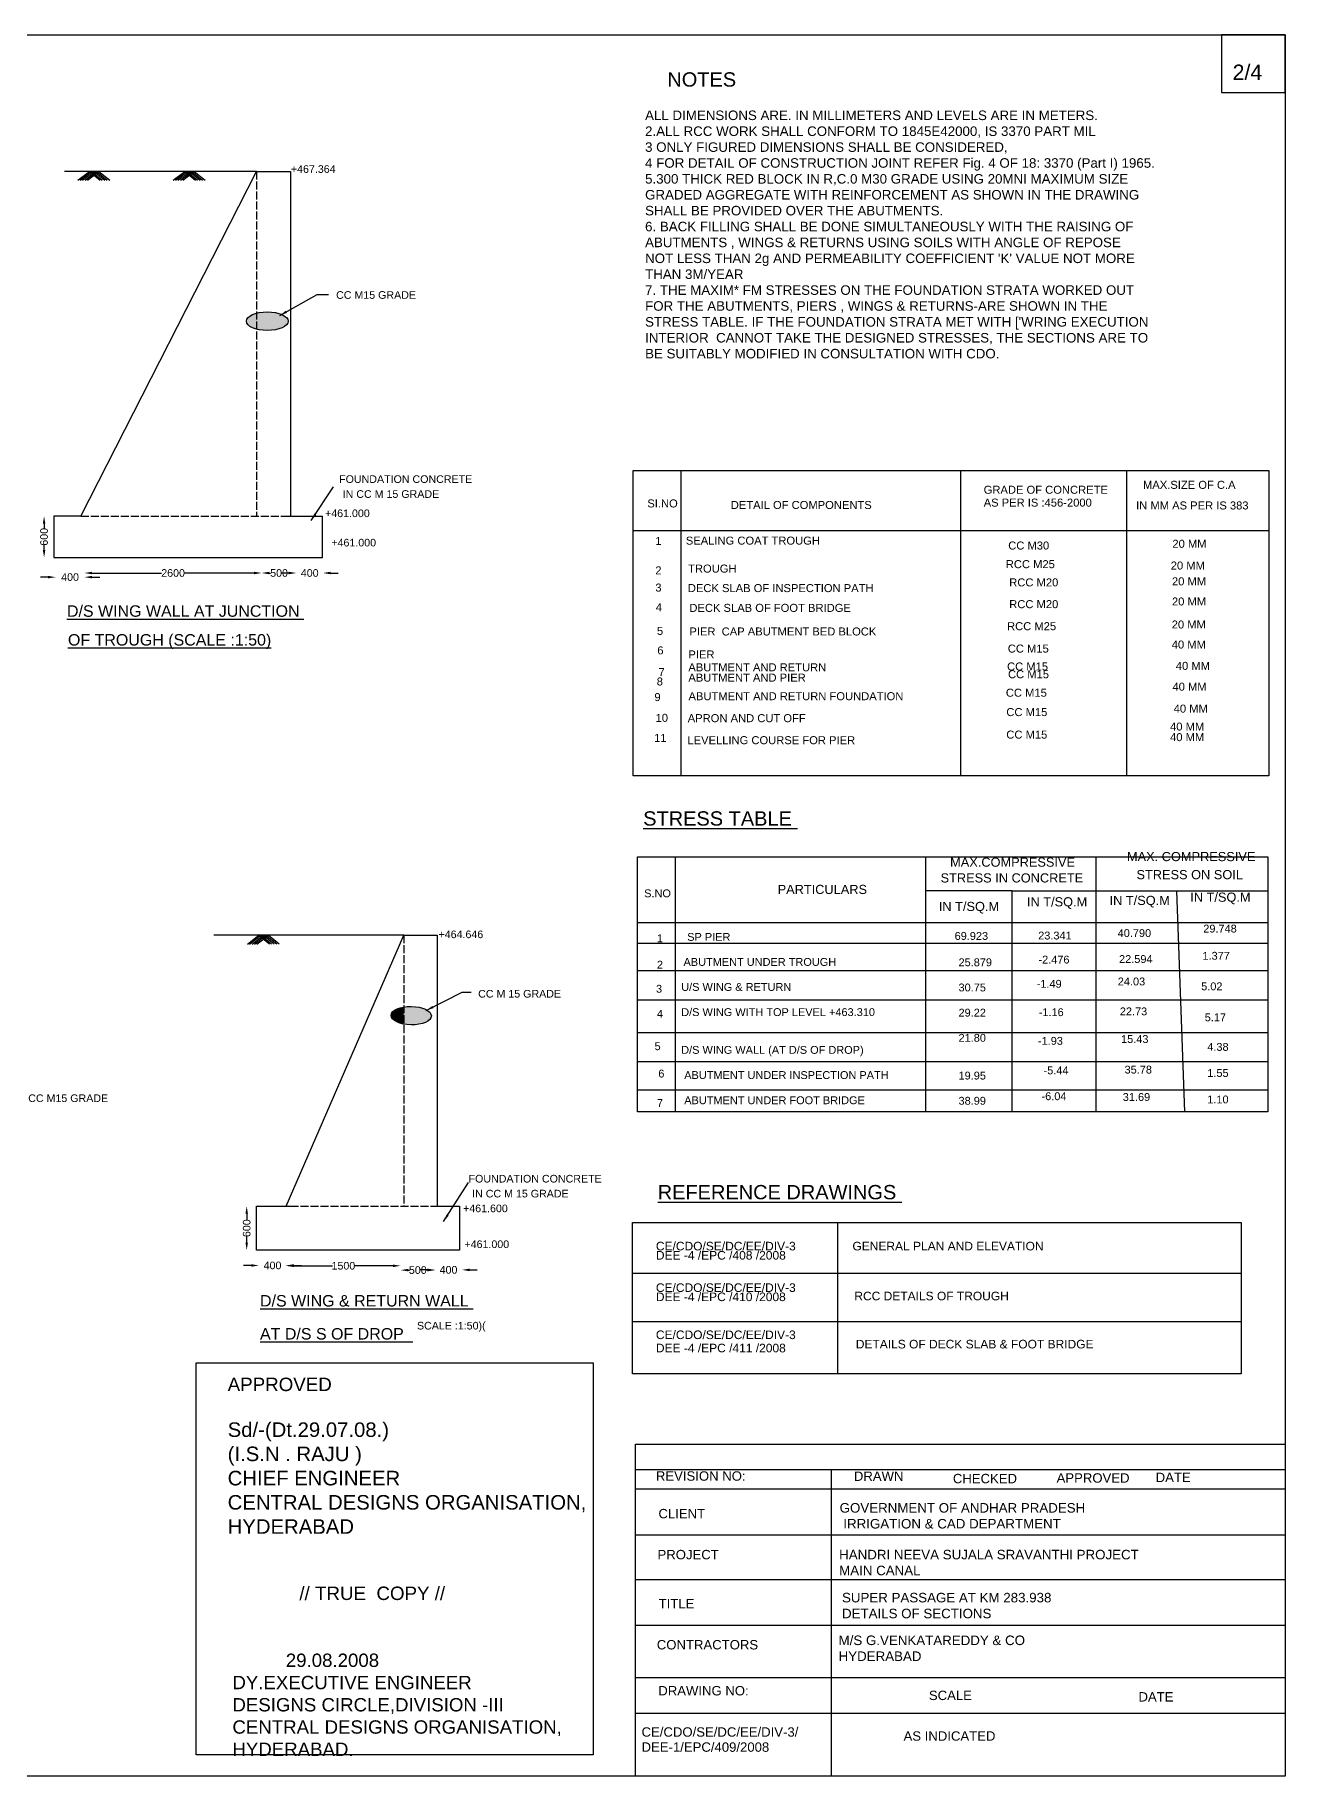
# Model space of a CAD drawing. Header units: millimetres. Extents: x 2521969 to 2670582, y 44348348 to 44439695.
# Drawn here: x 2604996 to 2670582, y 44348348 to 44439695 of the extents above; entities that cross this region are included whole.
import ezdxf

# ---------------------------------------------------------------- set-up
doc = ezdxf.new("R2010")
doc.units = ezdxf.units.MM
doc.header["$MEASUREMENT"] = 0
doc.linetypes.add('ACAD_ISO02W100', pattern=[15, 12, -3])
for name, color, linetype in [('DIMENSION', 7, 'Continuous'), ('DRAWING', 2, 'Continuous'), ('TEXT', 7, 'Continuous')]:
    doc.layers.add(name, color=color, linetype=linetype)
doc.styles.get("Standard").update_dxf_attribs({"font": 'arial.ttf', "height": 400})
doc.dimstyles.get("Standard").update_dxf_attribs({"dimtxt": 400, "dimasz": 400, "dimexe": 0.18, "dimexo": 0.0625, "dimgap": 0.09, "dimtad": 0, "dimdec": 0, "dimzin": 0, "dimdsep": 46, "dimtxsty": 'Standard', "dimcen": 0.09, "dimse1": 1, "dimse2": 1, "dimadec": 0, "dimazin": 0, "dimtfac": 1, "dimtdec": 0, "dimtofl": 0, "dimtmove": 0, "dimatfit": 3, "dimfxl": 1, "dimtolj": 1, "dimtzin": 0, "dimarcsym": 0})
pattern_1 = [(50, (0, 0), (35.86300913, -3.13760675), [3.75, -41.25]), (355, (0, 0), (-6.93756668, 37.609606685), [3, -33]), (100.4514, (2.99, -0.26), (28.925469086, 34.471977103), [3.1870095, -35.0571056]), (46.1842, (0, 10), (53.36205243, -8.275950716), [5.625, -61.875]), (96.6356, (4.447, 9.31), (46.73313528, 48.705893545), [4.7805144, -52.58565]), (351.1842, (0, 10), (46.73309726, 48.705930046), [4.5, -49.5]), (21, (5, 7.5), (29.845352606, -20.130944533), [3.75, -41.25]), (326, (5, 7.5), (12.165766596, 36.257502252), [3, -33]), (71.4514, (7.487, 5.822), (42.01113143, 16.126524835), [3.1870095, -35.0571056]), (37.5, (0, 0), (0.607992766, 16.6446926916), [0, -32.6, 0, -33.5, 0, -33.125]), (7.5, (0, 0), (13.153476872, 19.720585594), [0, -19.1, 0, -31.85, 0, -12.625]), (327.5, (-11.15, 0), (26.6911218086, -1.1277435867), [0, -12.5, 0, -39, 0, -51.75]), (317.5, (-16.15, 0), (29.159308467, 5.005249117), [0, -16.25, 0, -25.9, 0, -36.75])]

# ---------------------------------------------------------------- blocks, each defined once
blk = doc.blocks.new('*D69')
at = {"layer": 'Defpoints', "color": 0, "transparency": 16777216}
for p in [(2605480, 44414445), (2605998, 44414445), (2605998, 44412277)]:
    blk.add_point(p, dxfattribs=at)
at = {"layer": 'DIMENSION', "color": 0, "lineweight": -2, "transparency": 16777216}
for p, q in [((2605480, 44414045), (2605480, 44413804)), ((2605480, 44412677), (2605480, 44412919))]:
    blk.add_line(p, q, dxfattribs=at)
at = {"layer": 'DIMENSION', "color": 0, "transparency": 16777216}
for points in [[(2605414, 44414045), (2605547, 44414045), (2605480, 44414445)], [(2605414, 44412677), (2605547, 44412677), (2605480, 44412277)]]:
    blk.add_solid(points, dxfattribs=at)
at = {"layer": 'DIMENSION', "color": 0, "transparency": 16777216, "insert": (2605480, 44413361), "char_height": 400, "attachment_point": 5, "rotation": 90}
blk.add_mtext('\\A1;600', dxfattribs=at)
blk = doc.blocks.new('*D70')
at = {"layer": 'Defpoints', "color": 0, "transparency": 16777216}
for p in [(2606089, 44411246), (2606089, 44411214), (2607598, 44411214)]:
    blk.add_point(p, dxfattribs=at)
at = {"layer": 'DIMENSION', "color": 0, "lineweight": -2, "transparency": 16777216}
for p, q in [((2605689, 44411246), (2605289, 44411246)), ((2607998, 44411246), (2608398, 44411246))]:
    blk.add_line(p, q, dxfattribs=at)
at = {"layer": 'DIMENSION', "color": 0, "transparency": 16777216}
for points in [[(2605689, 44411313), (2605689, 44411180), (2606089, 44411246)], [(2607998, 44411313), (2607998, 44411180), (2607598, 44411246)]]:
    blk.add_solid(points, dxfattribs=at)
at = {"layer": 'DIMENSION', "color": 0, "transparency": 16777216, "insert": (2606844, 44411246), "char_height": 400, "attachment_point": 5}
blk.add_mtext('\\A1;400', dxfattribs=at)
blk = doc.blocks.new('*D71')
at = {"layer": 'Defpoints', "color": 0, "transparency": 16777216}
for p in [(2607598, 44411246), (2616898, 44411688), (2616898, 44411463)]:
    blk.add_point(p, dxfattribs=at)
at = {"layer": 'DIMENSION', "color": 0, "lineweight": -2, "transparency": 16777216}
for p, q in [((2607998, 44411463), (2611648, 44411463)), ((2616498, 44411463), (2612848, 44411463))]:
    blk.add_line(p, q, dxfattribs=at)
at = {"layer": 'DIMENSION', "color": 0, "transparency": 16777216}
for points in [[(2607998, 44411529), (2607998, 44411396), (2607598, 44411463)], [(2616498, 44411529), (2616498, 44411396), (2616898, 44411463)]]:
    blk.add_solid(points, dxfattribs=at)
at = {"layer": 'DIMENSION', "color": 0, "transparency": 16777216, "insert": (2612248, 44411463), "char_height": 400, "attachment_point": 5}
blk.add_mtext('\\A1;2600', dxfattribs=at)
blk = doc.blocks.new('*D72')
at = {"layer": 'Defpoints', "color": 0, "transparency": 16777216}
for p in [(2616898, 44411463), (2618715, 44411463), (2618715, 44411463)]:
    blk.add_point(p, dxfattribs=at)
at = {"layer": 'DIMENSION', "color": 0, "lineweight": -2, "transparency": 16777216}
for p, q in [((2617298, 44411463), (2617366, 44411463)), ((2618315, 44411463), (2618248, 44411463))]:
    blk.add_line(p, q, dxfattribs=at)
at = {"layer": 'DIMENSION', "color": 0, "transparency": 16777216}
for points in [[(2617298, 44411529), (2617298, 44411396), (2616898, 44411463)], [(2618315, 44411529), (2618315, 44411396), (2618715, 44411463)]]:
    blk.add_solid(points, dxfattribs=at)
at = {"layer": 'DIMENSION', "color": 0, "transparency": 16777216, "insert": (2617807, 44411463), "char_height": 400, "attachment_point": 5}
blk.add_mtext('\\A1;500', dxfattribs=at)
blk = doc.blocks.new('*D73')
at = {"layer": 'Defpoints', "color": 0, "transparency": 16777216}
for p in [(2618715, 44411463), (2620115, 44411463), (2620115, 44411463)]:
    blk.add_point(p, dxfattribs=at)
at = {"layer": 'DIMENSION', "color": 0, "lineweight": -2, "transparency": 16777216}
for p, q in [((2618315, 44411463), (2617915, 44411463)), ((2620515, 44411463), (2620915, 44411463))]:
    blk.add_line(p, q, dxfattribs=at)
at = {"layer": 'DIMENSION', "color": 0, "transparency": 16777216}
for points in [[(2618315, 44411529), (2618315, 44411396), (2618715, 44411463)], [(2620515, 44411529), (2620515, 44411396), (2620115, 44411463)]]:
    blk.add_solid(points, dxfattribs=at)
at = {"layer": 'DIMENSION', "color": 0, "transparency": 16777216, "insert": (2619415, 44411463), "char_height": 400, "attachment_point": 5}
blk.add_mtext('\\A1;400', dxfattribs=at)
blk = doc.blocks.new('*D74')
at = {"layer": 'Defpoints', "color": 0, "transparency": 16777216}
for p in [(2616109, 44378247), (2616621, 44378247), (2616621, 44375939)]:
    blk.add_point(p, dxfattribs=at)
at = {"layer": 'DIMENSION', "color": 0, "lineweight": -2, "transparency": 16777216}
for p, q in [((2616109, 44377847), (2616109, 44377535)), ((2616109, 44376339), (2616109, 44376650))]:
    blk.add_line(p, q, dxfattribs=at)
at = {"layer": 'DIMENSION', "color": 0, "transparency": 16777216}
for points in [[(2616043, 44377847), (2616176, 44377847), (2616109, 44378247)], [(2616043, 44376339), (2616176, 44376339), (2616109, 44375939)]]:
    blk.add_solid(points, dxfattribs=at)
at = {"layer": 'DIMENSION', "color": 0, "transparency": 16777216, "insert": (2616109, 44377093), "char_height": 400, "attachment_point": 5, "rotation": 90}
blk.add_mtext('\\A1;600', dxfattribs=at)
blk = doc.blocks.new('*D75')
at = {"layer": 'Defpoints', "color": 0, "transparency": 16777216}
for p in [(2616746, 44375138), (2616746, 44375048), (2618182, 44375048)]:
    blk.add_point(p, dxfattribs=at)
at = {"layer": 'DIMENSION', "color": 0, "lineweight": -2, "transparency": 16777216}
for p, q in [((2616346, 44375138), (2615946, 44375138)), ((2618582, 44375138), (2618982, 44375138))]:
    blk.add_line(p, q, dxfattribs=at)
at = {"layer": 'DIMENSION', "color": 0, "transparency": 16777216}
for points in [[(2616346, 44375205), (2616346, 44375072), (2616746, 44375138)], [(2618582, 44375205), (2618582, 44375072), (2618182, 44375138)]]:
    blk.add_solid(points, dxfattribs=at)
at = {"layer": 'DIMENSION', "color": 0, "transparency": 16777216, "insert": (2617464, 44375138), "char_height": 400, "attachment_point": 5}
blk.add_mtext('\\A1;400', dxfattribs=at)
blk = doc.blocks.new('*D76')
at = {"layer": 'Defpoints', "color": 0, "transparency": 16777216}
for p in [(2618182, 44375048), (2624180, 44375120), (2624180, 44375048)]:
    blk.add_point(p, dxfattribs=at)
at = {"layer": 'DIMENSION', "color": 0, "lineweight": -2, "transparency": 16777216}
for p, q in [((2618582, 44375120), (2620603, 44375120)), ((2623780, 44375120), (2621758, 44375120))]:
    blk.add_line(p, q, dxfattribs=at)
at = {"layer": 'DIMENSION', "color": 0, "transparency": 16777216}
for points in [[(2618582, 44375187), (2618582, 44375053), (2618182, 44375120)], [(2623780, 44375187), (2623780, 44375053), (2624180, 44375120)]]:
    blk.add_solid(points, dxfattribs=at)
at = {"layer": 'DIMENSION', "color": 0, "transparency": 16777216, "insert": (2621181, 44375120), "char_height": 400, "attachment_point": 5}
blk.add_mtext('\\A1;1500', dxfattribs=at)
blk = doc.blocks.new('*D77')
at = {"layer": 'Defpoints', "color": 0, "transparency": 16777216}
for p in [(2624180, 44375120), (2625988, 44375120), (2625988, 44374895)]:
    blk.add_point(p, dxfattribs=at)
at = {"layer": 'DIMENSION', "color": 0, "lineweight": -2, "transparency": 16777216}
for p, q in [((2624580, 44374895), (2624643, 44374895)), ((2625588, 44374895), (2625525, 44374895))]:
    blk.add_line(p, q, dxfattribs=at)
at = {"layer": 'DIMENSION', "color": 0, "transparency": 16777216}
for points in [[(2624580, 44374961), (2624580, 44374828), (2624180, 44374895)], [(2625588, 44374961), (2625588, 44374828), (2625988, 44374895)]]:
    blk.add_solid(points, dxfattribs=at)
at = {"layer": 'DIMENSION', "color": 0, "transparency": 16777216, "insert": (2625084, 44374895), "char_height": 400, "attachment_point": 5}
blk.add_mtext('\\A1;500', dxfattribs=at)
blk = doc.blocks.new('*D78')
at = {"layer": 'Defpoints', "color": 0, "transparency": 16777216}
for p in [(2625988, 44374895), (2627404, 44374907), (2627404, 44374895)]:
    blk.add_point(p, dxfattribs=at)
at = {"layer": 'DIMENSION', "color": 0, "lineweight": -2, "transparency": 16777216}
for p, q in [((2625588, 44374907), (2625188, 44374907)), ((2627804, 44374907), (2628204, 44374907))]:
    blk.add_line(p, q, dxfattribs=at)
at = {"layer": 'DIMENSION', "color": 0, "transparency": 16777216}
for points in [[(2625588, 44374974), (2625588, 44374841), (2625988, 44374907)], [(2627804, 44374974), (2627804, 44374841), (2627404, 44374907)]]:
    blk.add_solid(points, dxfattribs=at)
at = {"layer": 'DIMENSION', "color": 0, "transparency": 16777216, "insert": (2626696, 44374907), "char_height": 400, "attachment_point": 5}
blk.add_mtext('\\A1;400', dxfattribs=at)

msp = doc.modelspace()

# ---------------------------------------------------------------- hatches: boundary and pattern name
at = {"layer": 'DIMENSION'}
h = msp.add_hatch(dxfattribs=at)
h.set_pattern_fill('AR-CONC', color=0, scale=5, style=0)
h.set_pattern_definition(pattern_1)
edge = h.paths.add_edge_path()
edge.add_ellipse((2617188.1, 44424672.3), major_axis=(-1093.5, 0), ratio=0.4444512, start_angle=59.137011, end_angle=300.862989)
edge.add_line((2616627.2, 44425089.4), (2616627.2, 44424255.1))
edge = h.paths.add_edge_path()
edge.add_ellipse((2617188.1, 44424672.3), major_axis=(-1093.5, 0), ratio=0.4444512, start_angle=300.862989, end_angle=419.137011)
edge.add_line((2616627.2, 44424255.1), (2616627.2, 44425089.4))
h = msp.add_hatch(dxfattribs=at)
h.set_pattern_fill('AR-CONC', color=0, scale=5, style=0)
h.set_pattern_definition(pattern_1)
edge = h.paths.add_edge_path()
edge.add_ellipse((2624737.2, 44388244), major_axis=(-1058.4, 15.1), ratio=0.4564114, start_angle=291.742731, end_angle=429.001023)
edge.add_line((2624351.5, 44387798.4), (2624351.5, 44388698.2))
h = msp.add_hatch(dxfattribs=at)
h.set_pattern_fill('AR-CONC', color=0, scale=5, style=0)
h.set_pattern_definition(pattern_1)
edge = h.paths.add_edge_path()
edge.add_ellipse((2624737.2, 44388244), major_axis=(-1058.4, 15.1), ratio=0.4564114, start_angle=69.001023, end_angle=291.742731)
edge.add_line((2624351.5, 44388698.2), (2624351.5, 44387798.4))

# ---------------------------------------------------------------- linework, layer by layer
at = {"layer": 'DIMENSION', "color": 0}
for points in [[(2670582.2, 44348348), (2521969.3, 44348348), (2521969.3, 44439694.6), (2670582.2, 44439694.6)], [(2670582.2, 44439694.6), (2667237.9, 44439694.6), (2667237.9, 44436669.7), (2670582.2, 44436669.7)], [(2636384.7, 44416846.9), (2669729, 44416846.9), (2669729, 44400828.5), (2636384.7, 44400828.5)], [(2636351.6, 44377384.6), (2668276.7, 44377384.6), (2668276.7, 44369447.4), (2636351.6, 44369447.4)], [(2613464.9, 44370036.3), (2634291.5, 44370036.3), (2634291.5, 44349476.1), (2613464.9, 44349476.1)]]:
    msp.add_lwpolyline(points, close=True, dxfattribs=at)
at = {"layer": 'DIMENSION'}
for points in [[(2607256.6, 44432068.3), (2607857.6, 44432527.7), (2608420.9, 44432071.8)], [(2607366.5, 44432068.3), (2607967.5, 44432527.7), (2608530.8, 44432071.8)], [(2607503.9, 44432068.3), (2608104.9, 44432527.7), (2608668.1, 44432071.8)], [(2607631, 44432068.3), (2608232, 44432527.7), (2608795.2, 44432071.8)], [(2607758, 44432068.3), (2608359, 44432527.7), (2608922.3, 44432071.8)], [(2612257.6, 44432068.3), (2612858.7, 44432527.7), (2613421.9, 44432071.8)], [(2612367.5, 44432068.3), (2612968.6, 44432527.7), (2613531.8, 44432071.8)], [(2612504.9, 44432068.3), (2613105.9, 44432527.7), (2613669.2, 44432071.8)], [(2612632, 44432068.3), (2613233, 44432527.7), (2613796.3, 44432071.8)], [(2612759.1, 44432068.3), (2613360.1, 44432527.7), (2613923.3, 44432071.8)], [(2616143.1, 44392001.2), (2616744.1, 44392460.5), (2617307.4, 44392004.6)], [(2616253, 44392001.2), (2616854, 44392460.5), (2617417.3, 44392004.6)], [(2616390.4, 44392001.2), (2616991.4, 44392460.5), (2617554.7, 44392004.6)], [(2616517.5, 44392001.2), (2617118.5, 44392460.5), (2617681.7, 44392004.6)], [(2616644.5, 44392001.2), (2617245.6, 44392460.5), (2617808.8, 44392004.6)]]:
    msp.add_lwpolyline(points, dxfattribs=at)
at = {"layer": 'DIMENSION', "color": 0}
for points in [[(2636615.1, 44392044.2), (2669669.1, 44392044.2)], [(2647091.7, 44377384.6), (2647091.7, 44369447.4)], [(2636351.6, 44374737.8), (2668276.7, 44374737.8)], [(2668276.7, 44372179.8), (2636351.6, 44372179.8)]]:
    msp.add_lwpolyline(points, dxfattribs=at)
for centre, major_axis, ratio in [((2617188.1, 44424672.3), (-1093.5, 0), 0.4444512), ((2624737.2, 44388244), (-1058.4, 15.1), 0.4564114)]:
    msp.add_ellipse(centre, major_axis=major_axis, ratio=ratio, dxfattribs=at)
at = {"layer": 'DRAWING', "color": 0}
for points in [[(2607401.6, 44414445), (2616627.2, 44432527.7), (2606560.6, 44432527.7)], [(2616627.2, 44432527.7), (2618414.6, 44432527.7), (2618414.6, 44414445)], [(2607401.6, 44414445), (2605998.4, 44414445), (2605998.4, 44412277.4), (2620078, 44412277.4), (2620078, 44414445)], [(2618328.5, 44414445), (2620078, 44414445)], [(2618186.2, 44378246.6), (2624351.5, 44392460.5), (2614388.8, 44392460.5)], [(2624351.5, 44392460.5), (2626097.3, 44392460.5), (2626097.3, 44378246.6)], [(2616620.8, 44378246.6), (2618402, 44378246.6)], [(2625966.9, 44378246.6), (2627267.8, 44378246.6), (2627267.8, 44375939), (2616620.8, 44375939), (2616620.8, 44378246.6)]]:
    msp.add_lwpolyline(points, dxfattribs=at)
at = {"layer": 'DRAWING', "color": 0, "linetype": 'ACAD_ISO02W100', "ltscale": 35}
for points in [[(2616627.2, 44432527.7), (2616627.2, 44414445)], [(2607401.6, 44414445), (2618328.5, 44414445)], [(2624351.5, 44392460.5), (2624351.5, 44378246.6)], [(2618402, 44378246.6), (2625966.9, 44378246.6)]]:
    msp.add_lwpolyline(points, dxfattribs=at)
at = {"layer": 'TEXT', "color": 0}
for points in [[(2636384.7, 44400828.5), (2636384.7, 44416846.9), (2669729, 44416846.9), (2669729, 44400828.5)], [(2638874, 44416846.9), (2638874, 44400828.5)], [(2653553.8, 44416846.9), (2653553.8, 44400828.5)], [(2662277.4, 44400828.5), (2662277.4, 44416846.9)], [(2636384.7, 44413690), (2669729, 44413690)], [(2638582.7, 44396574.3), (2638582.7, 44383191.6)], [(2651712, 44396574.3), (2651712, 44383191.6)], [(2660646.7, 44396574.3), (2660646.7, 44383191.6)], [(2656255.1, 44383191.6), (2656255.1, 44394798.8), (2651712, 44394798.8)], [(2656255.1, 44394798.8), (2669669.1, 44394798.8)], [(2665326.7, 44383191.6), (2664908, 44394798.8)], [(2636615.1, 44393136.6), (2669669.1, 44393136.6)], [(2636615.1, 44390606.2), (2669669.1, 44390606.2)], [(2636615.1, 44389078.4), (2669669.1, 44389078.4)], [(2636615.1, 44387367.7), (2669669.1, 44387367.7)], [(2636615.1, 44385843.1), (2669669.1, 44385843.1)], [(2636615.1, 44384355.5), (2669669.1, 44384355.5)], [(2636501.9, 44364428.6), (2670582.2, 44364428.6)], [(2646762.1, 44364404.7), (2646762.1, 44348348)], [(2636501.9, 44363422.1), (2670582.2, 44363422.1)], [(2636501.9, 44361000.7), (2670582.2, 44361000.7)], [(2636501.9, 44358668), (2670582.2, 44358668)], [(2670582.2, 44356258.4), (2636501.9, 44356258.4)], [(2636501.9, 44353524.7), (2670582.2, 44353524.7)], [(2636501.9, 44351645.1), (2670582.2, 44351645.1)]]:
    msp.add_lwpolyline(points, dxfattribs=at)
for points in [[(2636615.1, 44396574.3), (2669669.1, 44396574.3), (2669669.1, 44383191.6), (2636615.1, 44383191.6)], [(2636501.9, 44365770.8), (2670582.2, 44365770.8), (2670582.2, 44348348), (2636501.9, 44348348)]]:
    msp.add_lwpolyline(points, close=True, dxfattribs=at)

# ---------------------------------------------------------------- texts
at = {"layer": 'DIMENSION', "color": 0}
for s, height, p in [('2/4', 800, (2667825, 44437332.8)), ('CE/CDO/SE/DC/EE/DIV-3', 450, (2637573.8, 44375928.8)), ('GENERAL PLAN AND ELEVATION', 450, (2647883.1, 44375928.8)), ('DEE -4 /EPC /408 /2008', 450, (2637573.8, 44375446.8)), ('CE/CDO/SE/DC/EE/DIV-3', 450, (2637573.8, 44373749.7)), ('DEE -4 /EPC /410 /2008', 450, (2637573.8, 44373267.8)), ('RCC DETAILS OF TROUGH ', 450, (2647984, 44373310.7)), ('CE/CDO/SE/DC/EE/DIV-3', 450, (2637573.8, 44371276.7)), ('DEE -4 /EPC /411 /2008', 450, (2637573.8, 44370581.8)), ('DETAILS OF DECK SLAB & FOOT BRIDGE ', 450, (2648059.8, 44370786.6))]:
    msp.add_text(s, height=height, dxfattribs=at).set_placement(p)
at = {"layer": 'DIMENSION', "color": 0, "insert": (2637006.5, 44435722.9), "char_height": 500, "width": 26387.348, "attachment_point": 1}
msp.add_mtext("ALL DIMENSIONS ARE. IN MILLIMETERS AND LEVELS ARE IN METERS. \\P2.ALL RCC WORK SHALL CONFORM TO 1845E42000, IS 3370 PART MIL \\P3 ONLY FIGURED DIMENSIONS SHALL BE CONSIDERED, \\P4 FOR DETAIL OF CONSTRUCTION JOINT REFER Fig. 4 OF 18: 3370 (Part I) 1965. \\P5.300 THICK RED BLOCK IN R,C.0 M30 GRADE USING 20MNI MAXIMUM SIZE GRADED AGGREGATE WITH REINFORCEMENT AS SHOWN IN THE DRAWING SHALL BE PROVIDED OVER THE ABUTMENTS. \\P6. BACK FILLING SHALL BE DONE SIMULTANEOUSLY WITH THE RAISING OF ABUTMENTS , WINGS & RETURNS USING SOILS WITH ANGLE OF REPOSE NOT LESS THAN 2g AND PERMEABILITY COEFFICIENT 'K' VALUE NOT MORE THAN 3M/YEAR \\P7. THE MAXIM* FM STRESSES ON THE FOUNDATION STRATA WORKED OUT FOR THE ABUTMENTS, PIERS , WINGS & RETURNS-ARE SHOWN IN THE STRESS TABLE. IF THE FOUNDATION STRATA MET WITH ['WRING EXECUTION INTERIOR  CANNOT TAKE THE DESIGNED STRESSES, THE SECTIONS ARE TO BE SUITABLY MODIFIED IN CONSULTATION WITH CDO. ", dxfattribs=at)
at = {"layer": 'TEXT', "color": 0}
for s, height, p in [('NOTES ', 750, (2638174.9, 44436978.4)), ('+467.364', 400, (2618426.8, 44432454)), ('CC M15 GRADE', 400, (2620798.9, 44425846.7)), ('FOUNDATION CONCRETE', 400, (2620957.3, 44416188.4)), ('IN CC M 15 GRADE', 400, (2621145.5, 44415405.1)), ('GRADE OF CONCRETE ', 419.744, (2654768.3, 44415620.8)), ('MAX.SIZE OF C.A ', 419.744, (2663125.2, 44415878.5)), ('+461.000', 400, (2620218.4, 44414395.2)), ('SI.NO ', 419.74, (2637124.3, 44414902.5)), ('DETAIL OF COMPONENTS ', 419.744, (2641501, 44414822.2)), ('AS PER IS :456-2000', 419.744, (2654768.3, 44414946.6)), ('IN MM AS PER IS 383', 419.744, (2662764.2, 44414796.3)), ('+461.000', 400, (2620549.2, 44412856.4)), ('1 ', 419.74, (2637543.8, 44412934.6)), ('SEALING COAT TROUGH ', 419.744, (2639143.5, 44412952.6)), ('CC M30', 419.74, (2656055, 44412694.8)), ('20 MM', 419.74, (2664665.9, 44412786.7)), ('2', 419.7, (2637543.8, 44411390.5)), ('TROUGH ', 419.74, (2639262.9, 44411485.3)), ('RCC M25', 419.74, (2655927.6, 44411717.2)), ('20 MM', 419.74, (2664580.8, 44411645.8)), ('3', 419.7, (2637543.8, 44410488.8)), ('DECK SLAB OF INSPECTION PATH ', 419.744, (2639249.7, 44410461.5)), ('RCC M20', 419.74, (2656107.9, 44410761.4)), ('20 MM', 419.74, (2664643.6, 44410815.8)), ('RCC M20', 419.74, (2656107.9, 44409618.7)), ('20 MM', 419.74, (2664643.6, 44409759.4)), ('%%UD/S WING WALL AT JUNCTION ', 600, (2606682, 44409167.8)), ('4', 419.7, (2637569.9, 44409458.4)), ('DECK SLAB OF FOOT BRIDGE ', 419.744, (2639330.2, 44409424.2)), ('%%UOF TROUGH (SCALE :1:50)', 600, (2606733.2, 44407656.5)), ('5', 419.7, (2637628.5, 44408216.7)), ('PIER  CAP ABUTMENT BED BLOCK ', 419.744, (2639330.2, 44408185.5)), ('RCC M25', 419.74, (2655993.7, 44408463.4)), ('20 MM', 419.74, (2664631.1, 44408552)), ('6', 419.7, (2637647.8, 44407193.5)), ('PIER ', 419.74, (2639277.3, 44406980.6)), ('CC M15', 419.74, (2656032.3, 44407288.4)), ('40 MM', 419.74, (2664632.2, 44407500.4)), ('7', 419.7, (2637708.6, 44406054.1)), ('ABUTMENT AND RETURN ', 419.744, (2639277.3, 44406306.3)), ('CC M15', 419.74, (2655994.1, 44406349)), ('CC M15', 419.74, (2656045.1, 44405942.7)), ('40 MM', 419.74, (2664846.5, 44406383.3)), ('8', 419.7, (2637618.3, 44405563)), ('ABUTMENT AND PIER', 419.744, (2639277.3, 44405765.5)), ('CC M15', 419.74, (2655930.6, 44404973.2)), ('40 MM', 419.74, (2664670.4, 44405289.2)), ('9', 419.7, (2637495.1, 44404744.8)), ('ABUTMENT AND RETURN FOUNDATION ', 419.744, (2639284.8, 44404790.3)), ('40 MM', 419.74, (2664733.9, 44404140.2)), ('10', 419.74, (2637556.7, 44403655.6)), ('APRON AND CUT OFF ', 419.744, (2639243.6, 44403638.4)), ('CC M15', 419.74, (2655955.9, 44403957.5)), ('40 MM', 419.74, (2664544.9, 44403197.1)), ('11', 419.74, (2637480, 44402600.6)), ('LEVELLING COURSE FOR PIER ', 419.744, (2639227.4, 44402483.6)), ('CC M15', 419.74, (2655955.9, 44402776.7)), ('40 MM', 419.74, (2664544.9, 44402643.5)), ('%%USTRESS TABLE ', 750, (2636906.9, 44398212.6)), ('MAX.COMPRESSIVE ', 479.608, (2653006.6, 44396055.5)), ('MAX. COMPRESSIVE ', 479.608, (2662282.2, 44396348.3)), ('STRESS IN CONCRETE  ', 479.608, (2652506.5, 44395228.9)), ('STRESS ON SOIL ', 479.608, (2662782.3, 44395401)), ('S.NO ', 411.09, (2636958.2, 44394452.6)), ('PARTICULARS ', 479.608, (2643958.3, 44394624.8)), ('IN T/SQ.M', 479.61, (2657037.3, 44393974.8)), ('IN T/SQ.M', 479.61, (2661369.7, 44394047.7)), ('IN T/SQ.M', 479.61, (2665604.3, 44394217.9)), ('IN T/SQ.M', 479.61, (2652413.2, 44393731.7)), ('+464.646', 400, (2626171.2, 44392307.8)), ('69.923', 411.09, (2653242.4, 44392218.1)), ('23.341', 411.09, (2657626.3, 44392239.7)), ('40.790', 411.09, (2661795.4, 44392368.4)), ('29.748', 411.09, (2666287, 44392604.6)), ('1', 411.1, (2637627.2, 44392097.4)), ('SP PIER ', 411.09, (2639217.2, 44392168.5)), ('2', 411.1, (2637627.2, 44390711.8)), ('ABUTMENT UNDER TROUGH ', 411.093, (2639022.8, 44390855.8)), ('25.879', 411.09, (2653448.2, 44390836.1)), ('-2.476', 411.09, (2657641.4, 44390978.4)), ('22.594', 411.09, (2661868.7, 44391006.5)), ('1.377', 411.09, (2666242.6, 44391178.1)), ('U/S WING & RETURN ', 411.093, (2638901, 44389543)), ('30.75', 411.09, (2653448.2, 44389515.4)), ('-1.49', 411.09, (2657548.9, 44389708.3)), ('24.03', 411.09, (2661801.3, 44389830.7)), ('5.02', 411.09, (2666175.9, 44389575.5)), ('CC M 15 GRADE ', 400, (2628251.2, 44389191.3)), ('3', 411.1, (2637578.7, 44389447.7)), ('4', 411.1, (2637627.2, 44388134.9)), ('D/S WING WITH TOP LEVEL +463.310', 411.093, (2638901, 44388222.3)), ('29.22', 411.09, (2653448.2, 44388194.6)), ('-1.16', 411.09, (2657655.5, 44388218.5)), ('22.73', 411.09, (2661907.9, 44388261.1)), ('5.17', 411.09, (2666362.5, 44387947.5)), ('21.80', 411.09, (2653448.2, 44386873.8)), ('-1.93', 411.09, (2657615.5, 44386715.5)), ('15.43', 411.09, (2661974.6, 44386811.3)), ('5', 411.1, (2637505.4, 44386433.2)), ('D/S WING WALL (AT D/S OF DROP)', 411.093, (2638901, 44386241.1)), ('4.38', 411.09, (2666496.9, 44386398)), ('6', 411.1, (2637700.1, 44384999)), (' ABUTMENT UNDER INSPECTION PATH ', 411.093, (2638901, 44384920.3)), ('19.95', 411.09, (2653448.2, 44384892.7)), ('-5.44', 411.09, (2657908.7, 44385166.2)), ('35.78', 411.09, (2662156.3, 44385206)), ('1.55', 411.09, (2666496.9, 44385028.7)), ('ABUTMENT IN CC M15 GRADE', 400, (2600706.8, 44383711.6)), ('7', 411.1, (2637628.7, 44383459.3)), (' ABUTMENT UNDER FOOT BRIDGE ', 411.093, (2638901, 44383599.6)), ('38.99', 411.09, (2653448.2, 44383571.9)), ('-6.04', 411.09, (2657802.1, 44383809.4)), ('31.69', 411.09, (2662063.4, 44383769.5)), ('1.10', 411.09, (2666496.9, 44383641.4)), ('FOUNDATION CONCRETE', 400, (2627746.9, 44379490.3)), ('IN CC M 15 GRADE', 400, (2627935.1, 44378707)), ('%%UREFERENCE DRAWINGS ', 750, (2637668.4, 44378609.5)), ('+461.600', 400, (2627459.4, 44377932.3)), ('+461.000', 400, (2627531.9, 44376052.7)), ('%%UD/S WING & RETURN WALL ', 600, (2616807.4, 44372986)), ('%%UAT D/S S OF DROP  ', 600, (2616807.4, 44371252.3)), ('SCALE :1:50)(', 400, (2625040.3, 44371780.3)), ('REVISION NO:', 492.839, (2637572.9, 44363846.7)), ('DRAWN ', 492.84, (2647958.6, 44363837.3)), ('CHECKED ', 492.84, (2653151.3, 44363713)), ('APPROVED ', 492.84, (2658592.8, 44363744.1)), ('DATE ', 492.84, (2663790.7, 44363775.2)), ('CLIENT', 492.84, (2637707.7, 44361874.2)), ('PROJECT', 492.84, (2637659.5, 44359724.2)), ('TITLE ', 492.84, (2637717.2, 44357155.2)), ('CONTRACTORS ', 492.839, (2637621.1, 44354996.4)), ('DRAWING NO:', 492.839, (2637698.7, 44352584)), ('SCALE ', 492.84, (2651894.4, 44352340.5)), ('DATE ', 492.84, (2662888, 44352263.2)), ('CE/CDO/SE/DC/EE/DIV-3/', 492.839, (2636822.4, 44350419.1)), ('AS INDICATED ', 492.839, (2650564.7, 44350208.3)), ('DEE-1/EPC/409/2008', 492.839, (2636822.4, 44349627.4))]:
    msp.add_text(s, height=height, dxfattribs=at).set_placement(p)
at = {"layer": 'TEXT', "color": 0, "attachment_point": 1}
for s, insert, char_height, width in [('APPROVED  \\P\\P{\\H1.0833x;Sd/-(Dt.29.07.08.) \\P(I.S.N . RAJU ) \\PCHIEF ENGINEER  \\PCENTRAL DESIGNS ORGANISATION, HYDERABAD }', (2615111.5, 44369252.6), 703.619, 18871.147), ('GOVERNMENT OF ANDHAR PRADESH  IRRIGATION & CAD DEPARTMENT ', (2647211.2, 44362674.1), 500, 12891.483), ('HANDRI NEEVA SUJALA SRAVANTHI PROJECT  \\PMAIN CANAL ', (2647186.4, 44360221.3), 500, 16935.605), ('// TRUE  COPY //', (2618874.1, 44358292.6), 703.619, 8879.548), ('SUPER PASSAGE AT KM 283.938 DETAILS OF SECTIONS ', (2647335.2, 44357964.4), 500, 12891.483), ('M/S G.VENKATAREDDY & CO  HYDERABAD ', (2647157.7, 44355724.9), 500, 12891.483), ('^I29.08.2008 \\PDY.EXECUTIVE ENGINEER  \\PDESIGNS CIRCLE,DIVISION -III \\PCENTRAL DESIGNS ORGANISATION, \\PHYDERABAD.', (2615360.3, 44354777.8), 700, 17296.915)]:
    msp.add_mtext(s, dxfattribs=dict(at, insert=insert, char_height=char_height, width=width))

# ---------------------------------------------------------------- dimensions: what is measured, and where the dimension line sits
at = {"layer": 'DIMENSION', "color": 0}
for base, p1, p2, picture, middle in [((2605480.2, 44414445), (2605998.4, 44412277.4), (2605998.4, 44414445), '*D69', (2605480.2, 44413361.2)), ((2616109.4, 44378246.6), (2616620.8, 44375939), (2616620.8, 44378246.6), '*D74', (2616109.4, 44377092.8))]:
    dim = msp.add_linear_dim(base=base, p1=p1, p2=p2, angle=90, text='600', dimstyle='Standard', dxfattribs=at)
    dim.commit()
    dim.dimension.update_dxf_attribs({"geometry": picture, "text_midpoint": middle})
for base, p1, p2, text, picture, middle in [((2606089.2, 44411246.3), (2607598.2, 44411214.2), (2606089.2, 44411214.2), '400', '*D70', (2606843.7, 44411246.3)), ((2616898.3, 44411462.6), (2607598.2, 44411246.3), (2616898.3, 44411687.9), '2600', '*D71', (2612248.2, 44411462.6)), ((2618715.4, 44411462.6), (2616898.3, 44411462.6), (2618715.4, 44411462.6), '500', '*D72', (2617806.8, 44411462.6)), ((2620115.2, 44411462.6), (2618715.4, 44411462.6), (2620115.2, 44411462.6), '400', '*D73', (2619415.3, 44411462.6)), ((2616745.6, 44375138.3), (2618181.5, 44375047.5), (2616745.6, 44375047.5), '400', '*D75', (2617463.6, 44375138.3)), ((2624179.6, 44375120.2), (2618181.5, 44375047.5), (2624179.6, 44375047.5), '1500', '*D76', (2621180.5, 44375120.2)), ((2625988.4, 44374894.7), (2624179.6, 44375120.2), (2625988.4, 44375120.2), '500', '*D77', (2625084, 44374894.7)), ((2627404.1, 44374907.4), (2625988.4, 44374894.7), (2627404.1, 44374894.7), '400', '*D78', (2626696.3, 44374907.4))]:
    dim = msp.add_linear_dim(base=base, p1=p1, p2=p2, text=text, dimstyle='Standard', dxfattribs=at)
    dim.commit()
    dim.dimension.update_dxf_attribs({"geometry": picture, "text_midpoint": middle})

# ---------------------------------------------------------------- leaders
for points in [[(2617843.1, 44424970.1), (2619797.4, 44426073.8), (2620398.2, 44426073.8)], [(2619486.7, 44414209.9), (2620654.8, 44415976.8)], [(2625522.6, 44388515.3), (2627407.7, 44389475.3), (2627875.9, 44389475.3)], [(2626434.6, 44377446.1), (2627746.9, 44379490.3)]]:
    msp.add_leader(points, dimstyle='Standard', override={"dimgap": 0.09, "dimtad": 0}, dxfattribs=at)

doc.saveas('drawing.dxf')
